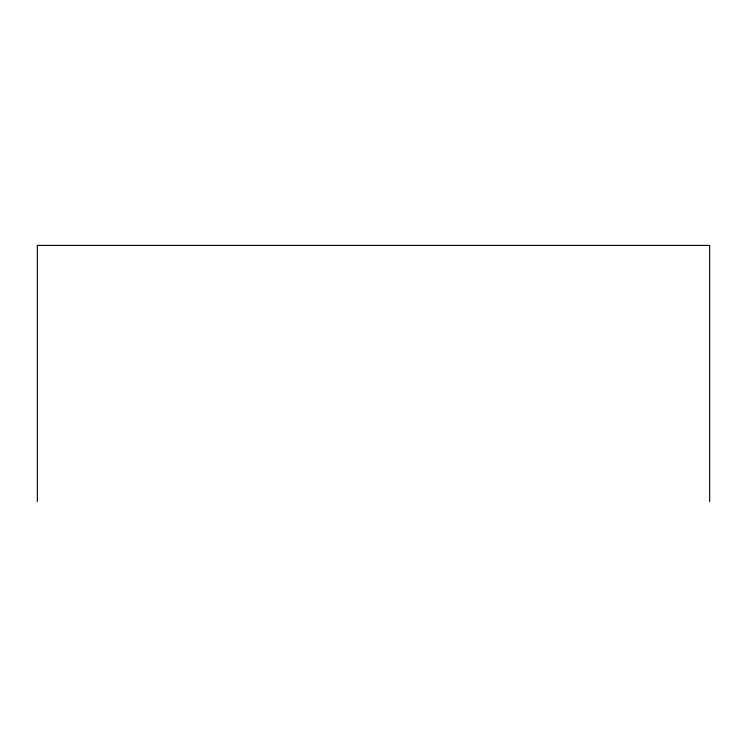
<?xml version="1.0" encoding="UTF-8"?>
<svg xmlns="http://www.w3.org/2000/svg" width="747" height="747" viewBox="0 0 747 747"><rect width="100%" height="100%" fill="white"/><g stroke="black" fill="none" stroke-linecap="round" stroke-linejoin="round"><path stroke-width="1.12" d="M709.65 501.601L709.65 245.399L37.35 245.399L37.35 501.601"/></g></svg>
